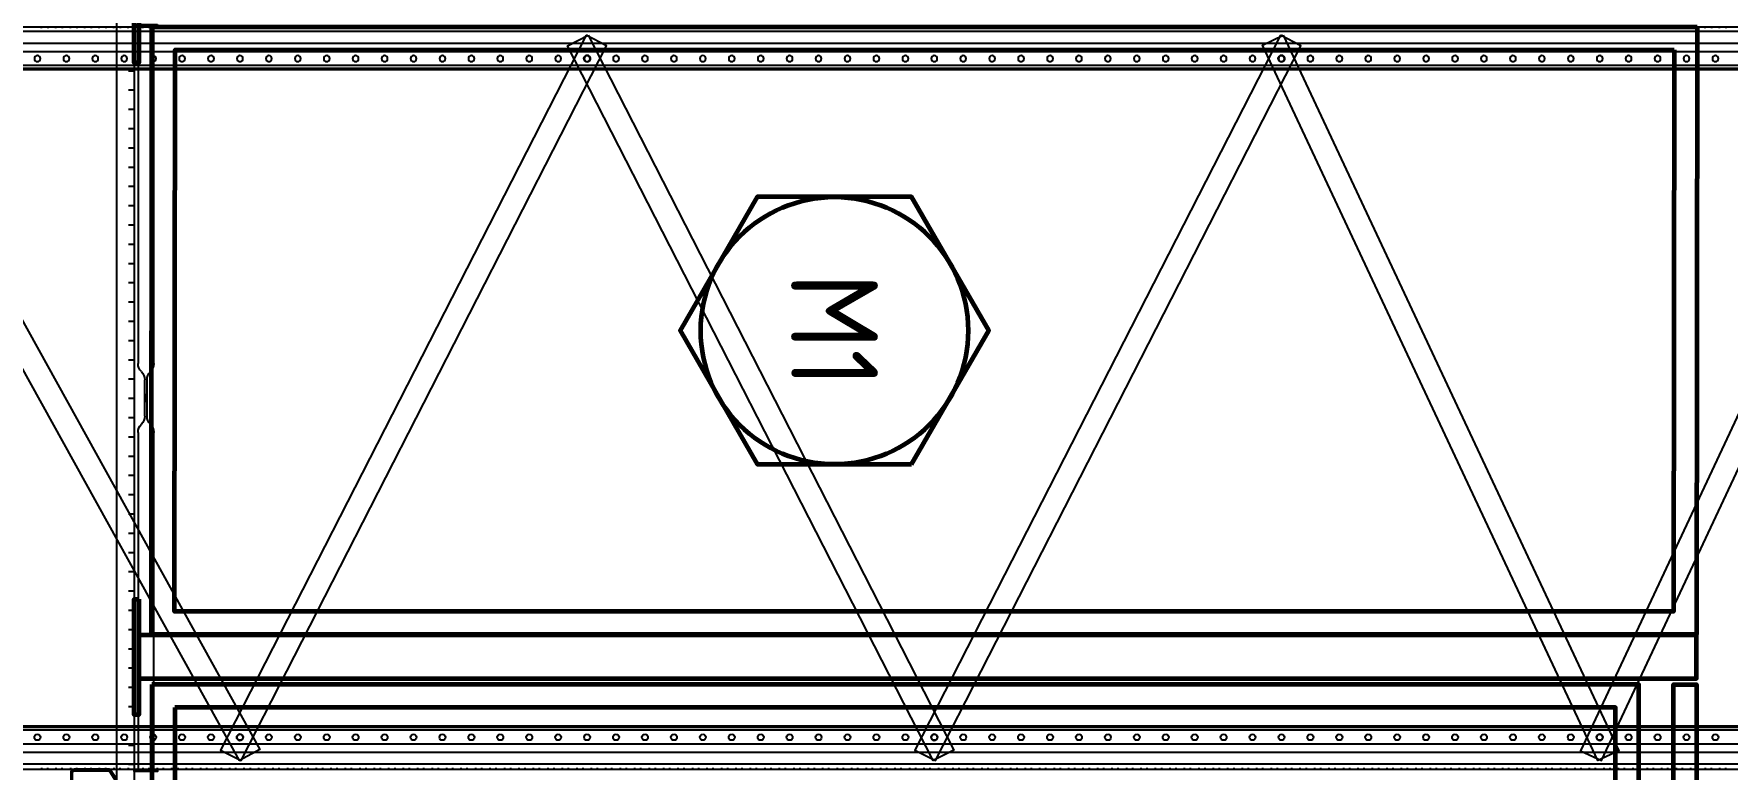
# Model space of a CAD drawing. Header units: millimetres. Extents: x -511490 to -68792, y -77452 to 318982.
# Drawn here: x -508642 to -505716, y 6895 to 8166 of the extents above; entities that cross this region are included whole.
import ezdxf

# ---------------------------------------------------------------- set-up
doc = ezdxf.new("R2010")
doc.units = ezdxf.units.MM
for name, color, linetype, lineweight in [('Fencing', 62, 'Continuous', 60), ('Multishuttle Phantom', 8, 'Continuous', 25), ('P05529 MS Rack Elevation$0$BRACING', 8, 'Continuous', 25)]:
    doc.layers.add(name, color=color, linetype=linetype, lineweight=lineweight)
doc.layers.add('P05529 MS Rack Elevation$0$Racking', color=8, linetype='Continuous')
doc.layers.add('P05529 MS Rack Plan$0$Racking', color=30, linetype='Continuous')
doc.styles.get("Standard").update_dxf_attribs({"font": 'ISOCP.SHX'})

# ---------------------------------------------------------------- blocks, each defined once
blk = doc.blocks.new('MAINTENANCE_FENCE_ELEV')
at = {"layer": 'Fencing'}
for points in [[(-12, -1726.5), (-12, -1926.5), (-20, -1926.5), (-20, -1726.5)], [(2681, -1864), (2680, -2914.3), (9.5, -2914.3), (10.5, -1864)], [(2641, -1904), (2640, -2874.3), (49.5, -2874.3), (50.5, -1904)], [(1323.4, -2620.2), (1456.7, -2389.2), (1323.4, -2158.2), (1056.6, -2158.2), (923.3, -2389.2), (1056.6, -2620.2)], [(-12, -2853), (-12, -3053), (-20, -3053), (-20, -2853)], [(10, -3000.5), (10, -4305.5), (2580, -4305.5), (2580, -3000.5)], [(2680, -4305.5), (2640, -4305.5), (2640, -3000.5), (2680, -3000.5)], [(50, -3040.5), (50, -4265.5), (2540, -4265.5), (2540, -3040.5)]]:
    blk.add_lwpolyline(points, close=True, dxfattribs=at)
blk.add_lwpolyline([(-12, -2990.5), (2680, -2990.5), (2680, -2915.5), (-12, -2915.5)], dxfattribs=at)
blk.add_circle((1190, -2389.2), 231, dxfattribs=at)
at = {"layer": 'Fencing', "insert": (1190, -2389.2), "char_height": 150, "attachment_point": 5, "rotation": 270}
blk.add_mtext_dynamic_manual_height_columns('M1', width=413.257, gutter_width=12.5, heights=[0], dxfattribs=at)
blk = doc.blocks.new('*U52')
for p, q in [((610, 2), (673, 2)), ((610, -2), (673, -2))]:
    blk.add_line(p, q)
for points in [[(0, 20), (-4, 20), (-4, -20), (0, -20)], [(636, 2), (647, 2), (647, -2), (636, -2)], [(1287, 20), (1283, 20), (1283, -20), (1287, -20)]]:
    blk.add_lwpolyline(points, close=True)
for points in [[(582, -13.5), (0, -13.5), (0, 13.5), (582, 13.5)], [(701, 13.5), (1283, 13.5), (1283, -13.5), (701, -13.5)]]:
    blk.add_lwpolyline(points)
for centre, start, end in [((582, -6.5), 45.5409, 90), ((610, 22), 225.5409, 270), ((673, 22), 270, 314.4591), ((701, -6.5), 90, 134.4591), ((582, 6.5), 270, 314.4591), ((610, -22), 90, 134.4591), ((673, -22), 45.5409, 90), ((701, 6.5), 225.5409, 270)]:
    blk.add_arc(centre, 20, start, end)
blk = doc.blocks.new('P05529 MS Rack Elevation$0$Rail Front')
blk.add_lwpolyline([(75, 19, 0.414214), (69, 25), (20.1, 25, 0.142766), (16.9, 24.1), (2.8, 15.1, 0.256291), (0, 10), (0, -49, 0.414214), (6, -55), (22.6, -55), (22.6, -52), (6, -52, -0.414214), (3, -49), (3, 10, -0.256291), (4.4, 12.5), (18.5, 21.5, -0.142766), (20.1, 22), (69, 22, -0.414214), (72, 19), (72, -18), (75, -18)], format="xyb", close=True)
for points in [[(0, 5.5), (3, 5.5), (3, -5.5), (0, -5.5)], [(72, 9.5), (75, 9.5), (75, -1.5), (72, -1.5)]]:
    blk.add_lwpolyline(points, close=True)
blk = doc.blocks.new('P05529 MS Rack Elevation$0$PLAN BRACE END')
at = {"layer": 'P05529 MS Rack Elevation$0$BRACING', "extrusion": (0, 0, -1), "zscale": -1}
blk.add_blockref('*U52', (-10958, -75), dxfattribs=at)
at = {"layer": 'P05529 MS Rack Elevation$0$Racking'}
blk.add_blockref('P05529 MS Rack Elevation$0$Rail Front', (10958, -150), dxfattribs=at)
blk = doc.blocks.new('P06197 MS Rack Elevations$0$GRATING PANEL MAINT SIDE')
for p, q in [((-30, 7259.85), (-20, 7259.85)), ((-30, 7226.55), (-20, 7226.55)), ((-30, 7193.25), (-20, 7193.25)), ((-30, 7159.95), (-20, 7159.95)), ((-30, 7126.65), (-20, 7126.65)), ((-30, 7093.35), (-20, 7093.35)), ((-30, 7060.05), (-20, 7060.05)), ((-30, 7026.75), (-20, 7026.75)), ((-30, 6993.45), (-20, 6993.45)), ((-30, 6960.15), (-20, 6960.15)), ((-30, 6926.85), (-20, 6926.85)), ((-30, 6893.55), (-20, 6893.55)), ((-30, 6860.25), (-20, 6860.25)), ((-30, 6826.95), (-20, 6826.95)), ((-30, 6793.65), (-20, 6793.65)), ((-30, 6760.35), (-20, 6760.35)), ((-30, 6727.05), (-20, 6727.05)), ((-30, 6693.75), (-20, 6693.75)), ((-30, 6660.45), (-20, 6660.45)), ((-30, 6627.15), (-20, 6627.15)), ((-30, 6593.85), (-20, 6593.85)), ((-30, 6560.55), (-20, 6560.55)), ((-30, 6527.25), (-20, 6527.25)), ((-30, 6493.95), (-20, 6493.95)), ((-30, 6460.65), (-20, 6460.65)), ((-30, 6427.35), (-20, 6427.35)), ((-30, 6394.05), (-20, 6394.05)), ((-30, 6360.75), (-20, 6360.75)), ((-30, 6327.45), (-20, 6327.45)), ((-30, 6294.15), (-20, 6294.15)), ((-30, 6260.85), (-20, 6260.85)), ((-30, 6227.55), (-20, 6227.55)), ((-30, 6194.25), (-20, 6194.25)), ((-30, 6160.95), (-20, 6160.95)), ((-30, 6127.65), (-20, 6127.65)), ((-30, 6094.35), (-20, 6094.35)), ((-30, 6061.05), (-20, 6061.05)), ((-30, 6027.75), (-20, 6027.75))]:
    blk.add_line(p, q)
blk.add_lwpolyline([(0, 0), (0, 18334), (-30, 18334), (-30, 0)], close=True)
blk = doc.blocks.new('*U59')
for p, q in [((0, 5750), (0, 5800)), ((8.4, 5800), (8.4, 5750)), ((28.65, 5800), (28.65, 5750)), ((43.13, 5800), (43.13, 5750)), ((67.1, 5800), (67.1, 5750)), ((72.1, 5800), (72.1, 5750)), ((74.5, 5800), (74.5, 5750)), ((0, 5700), (0, 5750)), ((8.4, 5750), (8.4, 5700)), ((28.65, 5750), (28.65, 5700)), ((43.13, 5750), (43.13, 5700)), ((67.1, 5750), (67.1, 5700)), ((72.1, 5750), (72.1, 5700)), ((74.5, 5750), (74.5, 5700)), ((0, 5650), (0, 5700)), ((8.4, 5700), (8.4, 5650)), ((28.65, 5700), (28.65, 5650)), ((43.13, 5700), (43.13, 5650)), ((67.1, 5700), (67.1, 5650)), ((72.1, 5700), (72.1, 5650)), ((74.5, 5700), (74.5, 5650)), ((0, 5600), (0, 5650)), ((8.4, 5650), (8.4, 5600)), ((28.65, 5650), (28.65, 5600)), ((43.13, 5650), (43.13, 5600)), ((67.1, 5650), (67.1, 5600)), ((72.1, 5650), (72.1, 5600)), ((74.5, 5650), (74.5, 5600)), ((0, 5550), (0, 5600)), ((8.4, 5600), (8.4, 5550)), ((28.65, 5600), (28.65, 5550)), ((43.13, 5600), (43.13, 5550)), ((67.1, 5600), (67.1, 5550)), ((72.1, 5600), (72.1, 5550)), ((74.5, 5600), (74.5, 5550)), ((0, 5500), (0, 5550)), ((8.4, 5550), (8.4, 5500)), ((28.65, 5550), (28.65, 5500)), ((43.13, 5550), (43.13, 5500)), ((67.1, 5550), (67.1, 5500)), ((72.1, 5550), (72.1, 5500)), ((74.5, 5550), (74.5, 5500)), ((0, 5450), (0, 5500)), ((8.4, 5500), (8.4, 5450)), ((28.65, 5500), (28.65, 5450)), ((43.13, 5500), (43.13, 5450)), ((67.1, 5500), (67.1, 5450)), ((72.1, 5500), (72.1, 5450)), ((74.5, 5500), (74.5, 5450)), ((0, 5400), (0, 5450)), ((8.4, 5450), (8.4, 5400)), ((28.65, 5450), (28.65, 5400)), ((43.13, 5450), (43.13, 5400)), ((67.1, 5450), (67.1, 5400)), ((72.1, 5450), (72.1, 5400)), ((74.5, 5450), (74.5, 5400)), ((0, 5350), (0, 5400)), ((8.4, 5400), (8.4, 5350)), ((28.65, 5400), (28.65, 5350)), ((43.13, 5400), (43.13, 5350)), ((67.1, 5400), (67.1, 5350)), ((72.1, 5400), (72.1, 5350)), ((74.5, 5400), (74.5, 5350)), ((0, 5300), (0, 5350)), ((8.4, 5350), (8.4, 5300)), ((28.65, 5350), (28.65, 5300)), ((43.13, 5350), (43.13, 5300)), ((67.1, 5350), (67.1, 5300)), ((72.1, 5350), (72.1, 5300)), ((74.5, 5350), (74.5, 5300)), ((0, 5250), (0, 5300)), ((8.4, 5300), (8.4, 5250)), ((28.65, 5300), (28.65, 5250)), ((43.13, 5300), (43.13, 5250)), ((67.1, 5300), (67.1, 5250)), ((72.1, 5300), (72.1, 5250)), ((74.5, 5300), (74.5, 5250)), ((0, 5200), (0, 5250)), ((8.4, 5250), (8.4, 5200)), ((28.65, 5250), (28.65, 5200)), ((43.13, 5250), (43.13, 5200)), ((67.1, 5250), (67.1, 5200)), ((72.1, 5250), (72.1, 5200)), ((74.5, 5250), (74.5, 5200)), ((0, 5150), (0, 5200)), ((8.4, 5200), (8.4, 5150)), ((28.65, 5200), (28.65, 5150)), ((43.13, 5200), (43.13, 5150)), ((67.1, 5200), (67.1, 5150)), ((72.1, 5200), (72.1, 5150)), ((74.5, 5200), (74.5, 5150)), ((0, 5100), (0, 5150)), ((8.4, 5150), (8.4, 5100)), ((28.65, 5150), (28.65, 5100)), ((43.13, 5150), (43.13, 5100)), ((67.1, 5150), (67.1, 5100)), ((72.1, 5150), (72.1, 5100)), ((74.5, 5150), (74.5, 5100)), ((0, 5050), (0, 5100)), ((8.4, 5100), (8.4, 5050)), ((28.65, 5100), (28.65, 5050)), ((43.13, 5100), (43.13, 5050)), ((67.1, 5100), (67.1, 5050)), ((72.1, 5100), (72.1, 5050)), ((74.5, 5100), (74.5, 5050)), ((0, 5000), (0, 5050)), ((8.4, 5050), (8.4, 5000)), ((28.65, 5050), (28.65, 5000)), ((43.13, 5050), (43.13, 5000)), ((67.1, 5050), (67.1, 5000)), ((72.1, 5050), (72.1, 5000)), ((74.5, 5050), (74.5, 5000)), ((0, 4950), (0, 5000)), ((8.4, 5000), (8.4, 4950)), ((28.65, 5000), (28.65, 4950)), ((43.13, 5000), (43.13, 4950)), ((67.1, 5000), (67.1, 4950)), ((72.1, 5000), (72.1, 4950)), ((74.5, 5000), (74.5, 4950)), ((0, 4900), (0, 4950)), ((8.4, 4950), (8.4, 4900)), ((28.65, 4950), (28.65, 4900)), ((43.13, 4950), (43.13, 4900)), ((67.1, 4950), (67.1, 4900)), ((72.1, 4950), (72.1, 4900)), ((74.5, 4950), (74.5, 4900)), ((0, 4850), (0, 4900)), ((8.4, 4900), (8.4, 4850)), ((28.65, 4900), (28.65, 4850)), ((43.13, 4900), (43.13, 4850)), ((67.1, 4900), (67.1, 4850)), ((72.1, 4900), (72.1, 4850)), ((74.5, 4900), (74.5, 4850)), ((0, 4800), (0, 4850)), ((8.4, 4850), (8.4, 4800)), ((28.65, 4850), (28.65, 4800)), ((43.13, 4850), (43.13, 4800)), ((67.1, 4850), (67.1, 4800)), ((72.1, 4850), (72.1, 4800)), ((74.5, 4850), (74.5, 4800)), ((0, 4750), (0, 4800)), ((8.4, 4800), (8.4, 4750)), ((28.65, 4800), (28.65, 4750)), ((43.13, 4800), (43.13, 4750)), ((67.1, 4800), (67.1, 4750)), ((72.1, 4800), (72.1, 4750)), ((74.5, 4800), (74.5, 4750)), ((0, 4700), (0, 4750)), ((8.4, 4750), (8.4, 4700)), ((28.65, 4750), (28.65, 4700)), ((43.13, 4750), (43.13, 4700)), ((67.1, 4750), (67.1, 4700)), ((72.1, 4750), (72.1, 4700)), ((74.5, 4750), (74.5, 4700)), ((0, 4650), (0, 4700)), ((8.4, 4700), (8.4, 4650)), ((28.65, 4700), (28.65, 4650)), ((43.13, 4700), (43.13, 4650)), ((67.1, 4700), (67.1, 4650)), ((72.1, 4700), (72.1, 4650)), ((74.5, 4700), (74.5, 4650)), ((0, 4600), (0, 4650)), ((8.4, 4650), (8.4, 4600)), ((28.65, 4650), (28.65, 4600)), ((43.13, 4650), (43.13, 4600)), ((67.1, 4650), (67.1, 4600)), ((72.1, 4650), (72.1, 4600)), ((74.5, 4650), (74.5, 4600)), ((0, 4550), (0, 4600)), ((8.4, 4600), (8.4, 4550)), ((28.65, 4600), (28.65, 4550)), ((43.13, 4600), (43.13, 4550)), ((67.1, 4600), (67.1, 4550)), ((72.1, 4600), (72.1, 4550)), ((74.5, 4600), (74.5, 4550)), ((0, 4500), (0, 4550)), ((8.4, 4550), (8.4, 4500)), ((28.65, 4550), (28.65, 4500)), ((43.13, 4550), (43.13, 4500)), ((67.1, 4550), (67.1, 4500)), ((72.1, 4550), (72.1, 4500)), ((74.5, 4550), (74.5, 4500)), ((0, 4450), (0, 4500)), ((8.4, 4500), (8.4, 4450)), ((28.65, 4500), (28.65, 4450)), ((43.13, 4500), (43.13, 4450)), ((67.1, 4500), (67.1, 4450)), ((72.1, 4500), (72.1, 4450)), ((74.5, 4500), (74.5, 4450)), ((0, 4400), (0, 4450)), ((8.4, 4450), (8.4, 4400)), ((28.65, 4450), (28.65, 4400)), ((43.13, 4450), (43.13, 4400)), ((67.1, 4450), (67.1, 4400)), ((72.1, 4450), (72.1, 4400)), ((74.5, 4450), (74.5, 4400)), ((0, 4350), (0, 4400)), ((8.4, 4400), (8.4, 4350)), ((28.65, 4400), (28.65, 4350)), ((43.13, 4400), (43.13, 4350)), ((67.1, 4400), (67.1, 4350)), ((72.1, 4400), (72.1, 4350)), ((74.5, 4400), (74.5, 4350)), ((0, 4300), (0, 4350)), ((8.4, 4350), (8.4, 4300)), ((28.65, 4350), (28.65, 4300)), ((43.13, 4350), (43.13, 4300)), ((67.1, 4350), (67.1, 4300)), ((72.1, 4350), (72.1, 4300)), ((74.5, 4350), (74.5, 4300)), ((0, 4250), (0, 4300)), ((8.4, 4300), (8.4, 4250)), ((28.65, 4300), (28.65, 4250)), ((43.13, 4300), (43.13, 4250)), ((67.1, 4300), (67.1, 4250)), ((72.1, 4300), (72.1, 4250)), ((74.5, 4300), (74.5, 4250)), ((0, 4200), (0, 4250)), ((8.4, 4250), (8.4, 4200)), ((28.65, 4250), (28.65, 4200)), ((43.13, 4250), (43.13, 4200)), ((67.1, 4250), (67.1, 4200)), ((72.1, 4250), (72.1, 4200)), ((74.5, 4250), (74.5, 4200)), ((0, 4150), (0, 4200)), ((8.4, 4200), (8.4, 4150)), ((28.65, 4200), (28.65, 4150)), ((43.13, 4200), (43.13, 4150)), ((67.1, 4200), (67.1, 4150)), ((72.1, 4200), (72.1, 4150)), ((74.5, 4200), (74.5, 4150)), ((0, 4100), (0, 4150)), ((8.4, 4150), (8.4, 4100)), ((28.65, 4150), (28.65, 4100)), ((43.13, 4150), (43.13, 4100)), ((67.1, 4150), (67.1, 4100)), ((72.1, 4150), (72.1, 4100)), ((74.5, 4150), (74.5, 4100)), ((0, 4050), (0, 4100)), ((8.4, 4100), (8.4, 4050)), ((28.65, 4100), (28.65, 4050)), ((43.13, 4100), (43.13, 4050)), ((67.1, 4100), (67.1, 4050)), ((72.1, 4100), (72.1, 4050)), ((74.5, 4100), (74.5, 4050)), ((0, 4000), (0, 4050)), ((8.4, 4050), (8.4, 4000)), ((28.65, 4050), (28.65, 4000)), ((43.13, 4050), (43.13, 4000)), ((67.1, 4050), (67.1, 4000)), ((72.1, 4050), (72.1, 4000)), ((74.5, 4050), (74.5, 4000)), ((0, 3950), (0, 4000)), ((8.4, 4000), (8.4, 3950)), ((28.65, 4000), (28.65, 3950)), ((43.13, 4000), (43.13, 3950)), ((67.1, 4000), (67.1, 3950)), ((72.1, 4000), (72.1, 3950)), ((74.5, 4000), (74.5, 3950)), ((0, 3900), (0, 3950)), ((8.4, 3950), (8.4, 3900)), ((28.65, 3950), (28.65, 3900)), ((43.13, 3950), (43.13, 3900)), ((67.1, 3950), (67.1, 3900)), ((72.1, 3950), (72.1, 3900)), ((74.5, 3950), (74.5, 3900)), ((0, 3850), (0, 3900)), ((8.4, 3900), (8.4, 3850)), ((28.65, 3900), (28.65, 3850)), ((43.13, 3900), (43.13, 3850)), ((67.1, 3900), (67.1, 3850)), ((72.1, 3900), (72.1, 3850)), ((74.5, 3900), (74.5, 3850)), ((0, 3800), (0, 3850)), ((8.4, 3850), (8.4, 3800)), ((28.65, 3850), (28.65, 3800)), ((43.13, 3850), (43.13, 3800)), ((67.1, 3850), (67.1, 3800)), ((72.1, 3850), (72.1, 3800)), ((74.5, 3850), (74.5, 3800)), ((0, 3750), (0, 3800)), ((8.4, 3800), (8.4, 3750)), ((28.65, 3800), (28.65, 3750)), ((43.13, 3800), (43.13, 3750)), ((67.1, 3800), (67.1, 3750)), ((72.1, 3800), (72.1, 3750)), ((74.5, 3800), (74.5, 3750)), ((0, 3700), (0, 3750)), ((8.4, 3750), (8.4, 3700)), ((28.65, 3750), (28.65, 3700)), ((43.13, 3750), (43.13, 3700)), ((67.1, 3750), (67.1, 3700)), ((72.1, 3750), (72.1, 3700)), ((74.5, 3750), (74.5, 3700)), ((0, 3650), (0, 3700)), ((8.4, 3700), (8.4, 3650)), ((28.65, 3700), (28.65, 3650)), ((43.13, 3700), (43.13, 3650)), ((67.1, 3700), (67.1, 3650)), ((72.1, 3700), (72.1, 3650)), ((74.5, 3700), (74.5, 3650)), ((0, 3600), (0, 3650)), ((8.4, 3650), (8.4, 3600)), ((28.65, 3650), (28.65, 3600)), ((43.13, 3650), (43.13, 3600)), ((67.1, 3650), (67.1, 3600)), ((72.1, 3650), (72.1, 3600)), ((74.5, 3650), (74.5, 3600)), ((0, 3550), (0, 3600)), ((8.4, 3600), (8.4, 3550)), ((28.65, 3600), (28.65, 3550)), ((43.13, 3600), (43.13, 3550)), ((67.1, 3600), (67.1, 3550)), ((72.1, 3600), (72.1, 3550)), ((74.5, 3600), (74.5, 3550)), ((0, 3500), (0, 3550)), ((8.4, 3550), (8.4, 3500)), ((28.65, 3550), (28.65, 3500)), ((43.13, 3550), (43.13, 3500)), ((67.1, 3550), (67.1, 3500)), ((72.1, 3550), (72.1, 3500)), ((74.5, 3550), (74.5, 3500)), ((0, 3450), (0, 3500)), ((8.4, 3500), (8.4, 3450)), ((28.65, 3500), (28.65, 3450)), ((43.13, 3500), (43.13, 3450)), ((67.1, 3500), (67.1, 3450)), ((72.1, 3500), (72.1, 3450)), ((74.5, 3500), (74.5, 3450)), ((0, 3400), (0, 3450)), ((8.4, 3450), (8.4, 3400)), ((28.65, 3450), (28.65, 3400)), ((43.13, 3450), (43.13, 3400)), ((67.1, 3450), (67.1, 3400)), ((72.1, 3450), (72.1, 3400)), ((74.5, 3450), (74.5, 3400)), ((0, 3350), (0, 3400)), ((8.4, 3400), (8.4, 3350)), ((28.65, 3400), (28.65, 3350)), ((43.13, 3400), (43.13, 3350)), ((67.1, 3400), (67.1, 3350)), ((72.1, 3400), (72.1, 3350)), ((74.5, 3400), (74.5, 3350)), ((0, 3300), (0, 3350)), ((8.4, 3350), (8.4, 3300)), ((28.65, 3350), (28.65, 3300)), ((43.13, 3350), (43.13, 3300)), ((67.1, 3350), (67.1, 3300)), ((72.1, 3350), (72.1, 3300)), ((74.5, 3350), (74.5, 3300)), ((0, 3250), (0, 3300)), ((8.4, 3300), (8.4, 3250)), ((28.65, 3300), (28.65, 3250)), ((43.13, 3300), (43.13, 3250)), ((67.1, 3300), (67.1, 3250)), ((72.1, 3300), (72.1, 3250)), ((74.5, 3300), (74.5, 3250)), ((0, 3200), (0, 3250)), ((8.4, 3250), (8.4, 3200)), ((28.65, 3250), (28.65, 3200)), ((43.13, 3250), (43.13, 3200)), ((67.1, 3250), (67.1, 3200)), ((72.1, 3250), (72.1, 3200)), ((74.5, 3250), (74.5, 3200)), ((0, 3150), (0, 3200)), ((8.4, 3200), (8.4, 3150)), ((28.65, 3200), (28.65, 3150)), ((43.13, 3200), (43.13, 3150)), ((67.1, 3200), (67.1, 3150)), ((72.1, 3200), (72.1, 3150)), ((74.5, 3200), (74.5, 3150)), ((0, 3100), (0, 3150)), ((8.4, 3150), (8.4, 3100)), ((28.65, 3150), (28.65, 3100)), ((43.13, 3150), (43.13, 3100)), ((67.1, 3150), (67.1, 3100)), ((72.1, 3150), (72.1, 3100)), ((74.5, 3150), (74.5, 3100)), ((0, 3050), (0, 3100)), ((8.4, 3100), (8.4, 3050)), ((28.65, 3100), (28.65, 3050)), ((43.13, 3100), (43.13, 3050)), ((67.1, 3100), (67.1, 3050)), ((72.1, 3100), (72.1, 3050)), ((74.5, 3100), (74.5, 3050)), ((0, 3000), (0, 3050)), ((8.4, 3050), (8.4, 3000)), ((28.65, 3050), (28.65, 3000)), ((43.13, 3050), (43.13, 3000)), ((67.1, 3050), (67.1, 3000)), ((72.1, 3050), (72.1, 3000)), ((74.5, 3050), (74.5, 3000)), ((0, 2950), (0, 3000)), ((8.4, 3000), (8.4, 2950)), ((28.65, 3000), (28.65, 2950)), ((43.13, 3000), (43.13, 2950)), ((67.1, 3000), (67.1, 2950)), ((72.1, 3000), (72.1, 2950)), ((74.5, 3000), (74.5, 2950)), ((0, 2900), (0, 2950)), ((8.4, 2950), (8.4, 2900)), ((28.65, 2950), (28.65, 2900)), ((43.13, 2950), (43.13, 2900)), ((67.1, 2950), (67.1, 2900)), ((72.1, 2950), (72.1, 2900)), ((74.5, 2950), (74.5, 2900)), ((0, 2850), (0, 2900)), ((8.4, 2900), (8.4, 2850)), ((28.65, 2900), (28.65, 2850)), ((43.13, 2900), (43.13, 2850)), ((67.1, 2900), (67.1, 2850)), ((72.1, 2900), (72.1, 2850)), ((74.5, 2900), (74.5, 2850)), ((0, 2800), (0, 2850)), ((8.4, 2850), (8.4, 2800)), ((28.65, 2850), (28.65, 2800)), ((43.13, 2850), (43.13, 2800)), ((67.1, 2850), (67.1, 2800)), ((72.1, 2850), (72.1, 2800)), ((74.5, 2850), (74.5, 2800))]:
    blk.add_line(p, q)
for points in [[(2.4, 5757), (0, 5757), (0, 5768), (2.4, 5768)], [(2.4, 5732), (0, 5732), (0, 5743), (2.4, 5743)], [(2.4, 5707), (0, 5707), (0, 5718), (2.4, 5718)], [(2.4, 5682), (0, 5682), (0, 5693), (2.4, 5693)], [(2.4, 5657), (0, 5657), (0, 5668), (2.4, 5668)], [(2.4, 5632), (0, 5632), (0, 5643), (2.4, 5643)], [(2.4, 5607), (0, 5607), (0, 5618), (2.4, 5618)], [(2.4, 5582), (0, 5582), (0, 5593), (2.4, 5593)], [(2.4, 5557), (0, 5557), (0, 5568), (2.4, 5568)], [(2.4, 5532), (0, 5532), (0, 5543), (2.4, 5543)], [(2.4, 5507), (0, 5507), (0, 5518), (2.4, 5518)], [(2.4, 5482), (0, 5482), (0, 5493), (2.4, 5493)], [(2.4, 5457), (0, 5457), (0, 5468), (2.4, 5468)], [(2.4, 5432), (0, 5432), (0, 5443), (2.4, 5443)], [(2.4, 5407), (0, 5407), (0, 5418), (2.4, 5418)], [(2.4, 5382), (0, 5382), (0, 5393), (2.4, 5393)], [(2.4, 5357), (0, 5357), (0, 5368), (2.4, 5368)], [(2.4, 5332), (0, 5332), (0, 5343), (2.4, 5343)], [(2.4, 5307), (0, 5307), (0, 5318), (2.4, 5318)], [(2.4, 5282), (0, 5282), (0, 5293), (2.4, 5293)], [(2.4, 5257), (0, 5257), (0, 5268), (2.4, 5268)], [(2.4, 5232), (0, 5232), (0, 5243), (2.4, 5243)], [(2.4, 5207), (0, 5207), (0, 5218), (2.4, 5218)], [(2.4, 5182), (0, 5182), (0, 5193), (2.4, 5193)], [(2.4, 5157), (0, 5157), (0, 5168), (2.4, 5168)], [(2.4, 5132), (0, 5132), (0, 5143), (2.4, 5143)], [(2.4, 5107), (0, 5107), (0, 5118), (2.4, 5118)], [(2.4, 5082), (0, 5082), (0, 5093), (2.4, 5093)], [(2.4, 5057), (0, 5057), (0, 5068), (2.4, 5068)], [(2.4, 5032), (0, 5032), (0, 5043), (2.4, 5043)], [(2.4, 5007), (0, 5007), (0, 5018), (2.4, 5018)], [(2.4, 4982), (0, 4982), (0, 4993), (2.4, 4993)], [(2.4, 4957), (0, 4957), (0, 4968), (2.4, 4968)], [(2.4, 4932), (0, 4932), (0, 4943), (2.4, 4943)], [(2.4, 4907), (0, 4907), (0, 4918), (2.4, 4918)], [(2.4, 4882), (0, 4882), (0, 4893), (2.4, 4893)], [(2.4, 4857), (0, 4857), (0, 4868), (2.4, 4868)], [(2.4, 4832), (0, 4832), (0, 4843), (2.4, 4843)], [(2.4, 4807), (0, 4807), (0, 4818), (2.4, 4818)], [(2.4, 4782), (0, 4782), (0, 4793), (2.4, 4793)], [(2.4, 4757), (0, 4757), (0, 4768), (2.4, 4768)], [(2.4, 4732), (0, 4732), (0, 4743), (2.4, 4743)], [(2.4, 4707), (0, 4707), (0, 4718), (2.4, 4718)], [(2.4, 4682), (0, 4682), (0, 4693), (2.4, 4693)], [(2.4, 4657), (0, 4657), (0, 4668), (2.4, 4668)], [(2.4, 4632), (0, 4632), (0, 4643), (2.4, 4643)], [(2.4, 4607), (0, 4607), (0, 4618), (2.4, 4618)], [(2.4, 4582), (0, 4582), (0, 4593), (2.4, 4593)], [(2.4, 4557), (0, 4557), (0, 4568), (2.4, 4568)], [(2.4, 4532), (0, 4532), (0, 4543), (2.4, 4543)], [(2.4, 4507), (0, 4507), (0, 4518), (2.4, 4518)], [(2.4, 4482), (0, 4482), (0, 4493), (2.4, 4493)], [(2.4, 4457), (0, 4457), (0, 4468), (2.4, 4468)], [(2.4, 4432), (0, 4432), (0, 4443), (2.4, 4443)], [(2.4, 4407), (0, 4407), (0, 4418), (2.4, 4418)], [(2.4, 4382), (0, 4382), (0, 4393), (2.4, 4393)], [(2.4, 4357), (0, 4357), (0, 4368), (2.4, 4368)], [(2.4, 4332), (0, 4332), (0, 4343), (2.4, 4343)], [(2.4, 4307), (0, 4307), (0, 4318), (2.4, 4318)], [(2.4, 4282), (0, 4282), (0, 4293), (2.4, 4293)], [(2.4, 4257), (0, 4257), (0, 4268), (2.4, 4268)], [(2.4, 4232), (0, 4232), (0, 4243), (2.4, 4243)], [(2.4, 4207), (0, 4207), (0, 4218), (2.4, 4218)], [(2.4, 4182), (0, 4182), (0, 4193), (2.4, 4193)], [(2.4, 4157), (0, 4157), (0, 4168), (2.4, 4168)], [(2.4, 4132), (0, 4132), (0, 4143), (2.4, 4143)], [(2.4, 4107), (0, 4107), (0, 4118), (2.4, 4118)], [(2.4, 4082), (0, 4082), (0, 4093), (2.4, 4093)], [(2.4, 4057), (0, 4057), (0, 4068), (2.4, 4068)], [(2.4, 4032), (0, 4032), (0, 4043), (2.4, 4043)], [(2.4, 4007), (0, 4007), (0, 4018), (2.4, 4018)], [(2.4, 3982), (0, 3982), (0, 3993), (2.4, 3993)], [(2.4, 3957), (0, 3957), (0, 3968), (2.4, 3968)], [(2.4, 3932), (0, 3932), (0, 3943), (2.4, 3943)], [(2.4, 3907), (0, 3907), (0, 3918), (2.4, 3918)], [(2.4, 3882), (0, 3882), (0, 3893), (2.4, 3893)], [(2.4, 3857), (0, 3857), (0, 3868), (2.4, 3868)], [(2.4, 3832), (0, 3832), (0, 3843), (2.4, 3843)], [(2.4, 3807), (0, 3807), (0, 3818), (2.4, 3818)], [(2.4, 3782), (0, 3782), (0, 3793), (2.4, 3793)], [(2.4, 3757), (0, 3757), (0, 3768), (2.4, 3768)], [(2.4, 3732), (0, 3732), (0, 3743), (2.4, 3743)], [(2.4, 3707), (0, 3707), (0, 3718), (2.4, 3718)], [(2.4, 3682), (0, 3682), (0, 3693), (2.4, 3693)], [(2.4, 3657), (0, 3657), (0, 3668), (2.4, 3668)], [(2.4, 3632), (0, 3632), (0, 3643), (2.4, 3643)], [(2.4, 3607), (0, 3607), (0, 3618), (2.4, 3618)], [(2.4, 3582), (0, 3582), (0, 3593), (2.4, 3593)], [(2.4, 3557), (0, 3557), (0, 3568), (2.4, 3568)], [(2.4, 3532), (0, 3532), (0, 3543), (2.4, 3543)], [(2.4, 3507), (0, 3507), (0, 3518), (2.4, 3518)], [(2.4, 3482), (0, 3482), (0, 3493), (2.4, 3493)], [(2.4, 3457), (0, 3457), (0, 3468), (2.4, 3468)], [(2.4, 3432), (0, 3432), (0, 3443), (2.4, 3443)], [(2.4, 3407), (0, 3407), (0, 3418), (2.4, 3418)], [(2.4, 3382), (0, 3382), (0, 3393), (2.4, 3393)], [(2.4, 3357), (0, 3357), (0, 3368), (2.4, 3368)], [(2.4, 3332), (0, 3332), (0, 3343), (2.4, 3343)], [(2.4, 3307), (0, 3307), (0, 3318), (2.4, 3318)], [(2.4, 3282), (0, 3282), (0, 3293), (2.4, 3293)], [(2.4, 3257), (0, 3257), (0, 3268), (2.4, 3268)], [(2.4, 3232), (0, 3232), (0, 3243), (2.4, 3243)], [(2.4, 3207), (0, 3207), (0, 3218), (2.4, 3218)], [(2.4, 3182), (0, 3182), (0, 3193), (2.4, 3193)], [(2.4, 3157), (0, 3157), (0, 3168), (2.4, 3168)], [(2.4, 3132), (0, 3132), (0, 3143), (2.4, 3143)], [(2.4, 3107), (0, 3107), (0, 3118), (2.4, 3118)], [(2.4, 3082), (0, 3082), (0, 3093), (2.4, 3093)], [(2.4, 3057), (0, 3057), (0, 3068), (2.4, 3068)], [(2.4, 3032), (0, 3032), (0, 3043), (2.4, 3043)], [(2.4, 3007), (0, 3007), (0, 3018), (2.4, 3018)], [(2.4, 2982), (0, 2982), (0, 2993), (2.4, 2993)], [(2.4, 2957), (0, 2957), (0, 2968), (2.4, 2968)], [(2.4, 2932), (0, 2932), (0, 2943), (2.4, 2943)], [(2.4, 2907), (0, 2907), (0, 2918), (2.4, 2918)], [(2.4, 2882), (0, 2882), (0, 2893), (2.4, 2893)], [(2.4, 2857), (0, 2857), (0, 2868), (2.4, 2868)]]:
    blk.add_lwpolyline(points)
for centre, start, end in [((55, 5750), 0, 180), ((55, 5750), 180, 0), ((55, 5700), 0, 180), ((55, 5700), 180, 0), ((55, 5650), 0, 180), ((55, 5650), 180, 0), ((55, 5600), 0, 180), ((55, 5600), 180, 0), ((55, 5550), 0, 180), ((55, 5550), 180, 0), ((55, 5500), 0, 180), ((55, 5500), 180, 0), ((55, 5450), 0, 180), ((55, 5450), 180, 0), ((55, 5400), 0, 180), ((55, 5400), 180, 0), ((55, 5350), 0, 180), ((55, 5350), 180, 0), ((55, 5300), 0, 180), ((55, 5300), 180, 0), ((55, 5250), 0, 180), ((55, 5250), 180, 0), ((55, 5200), 0, 180), ((55, 5200), 180, 0), ((55, 5150), 0, 180), ((55, 5150), 180, 0), ((55, 5100), 0, 180), ((55, 5100), 180, 0), ((55, 5050), 0, 180), ((55, 5050), 180, 0), ((55, 5000), 0, 180), ((55, 5000), 180, 0), ((55, 4950), 0, 180), ((55, 4950), 180, 0), ((55, 4900), 0, 180), ((55, 4900), 180, 0), ((55, 4850), 0, 180), ((55, 4850), 180, 0), ((55, 4800), 0, 180), ((55, 4800), 180, 0), ((55, 4750), 0, 180), ((55, 4750), 180, 0), ((55, 4700), 0, 180), ((55, 4700), 180, 0), ((55, 4650), 0, 180), ((55, 4650), 180, 0), ((55, 4600), 0, 180), ((55, 4600), 180, 0), ((55, 4550), 0, 180), ((55, 4550), 180, 0), ((55, 4500), 0, 180), ((55, 4500), 180, 0), ((55, 4450), 0, 180), ((55, 4450), 180, 0), ((55, 4400), 0, 180), ((55, 4400), 180, 0), ((55, 4350), 0, 180), ((55, 4350), 180, 0), ((55, 4300), 0, 180), ((55, 4300), 180, 0), ((55, 4250), 0, 180), ((55, 4250), 180, 0), ((55, 4200), 0, 180), ((55, 4200), 180, 0), ((55, 4150), 0, 180), ((55, 4150), 180, 0), ((55, 4100), 0, 180), ((55, 4100), 180, 0), ((55, 4050), 0, 180), ((55, 4050), 180, 0), ((55, 4000), 0, 180), ((55, 4000), 180, 0), ((55, 3950), 0, 180), ((55, 3950), 180, 0), ((55, 3900), 0, 180), ((55, 3900), 180, 0), ((55, 3850), 0, 180), ((55, 3850), 180, 0), ((55, 3800), 0, 180), ((55, 3800), 180, 0), ((55, 3750), 0, 180), ((55, 3750), 180, 0), ((55, 3700), 0, 180), ((55, 3700), 180, 0), ((55, 3650), 0, 180), ((55, 3650), 180, 0), ((55, 3600), 0, 180), ((55, 3600), 180, 0), ((55, 3550), 0, 180), ((55, 3550), 180, 0), ((55, 3500), 0, 180), ((55, 3500), 180, 0), ((55, 3450), 0, 180), ((55, 3450), 180, 0), ((55, 3400), 0, 180), ((55, 3400), 180, 0), ((55, 3350), 0, 180), ((55, 3350), 180, 0), ((55, 3300), 0, 180), ((55, 3300), 180, 0), ((55, 3250), 0, 180), ((55, 3250), 180, 0), ((55, 3200), 0, 180), ((55, 3200), 180, 0), ((55, 3150), 0, 180), ((55, 3150), 180, 0), ((55, 3100), 0, 180), ((55, 3100), 180, 0), ((55, 3050), 0, 180), ((55, 3050), 180, 0), ((55, 3000), 0, 180), ((55, 3000), 180, 0), ((55, 2950), 0, 180), ((55, 2950), 180, 0), ((55, 2900), 0, 180), ((55, 2900), 180, 0), ((55, 2850), 0, 180), ((55, 2850), 180, 0)]:
    blk.add_arc(centre, 5.2, start, end)
blk = doc.blocks.new('*U60')
blk.add_lwpolyline([(-40.3, 0.5), (1193.9, 684.5), (1213.3, 649.5), (-20.9, -34.5)], close=True)
for centre in [(1173, 650), (0, 0)]:
    blk.add_circle(centre, 5.5)
blk = doc.blocks.new('*U56')
blk.add_lwpolyline([(-40.3, 1.9), (1195.1, 633.7), (1213.3, 598.1), (-22.1, -33.7)], close=True)
for centre in [(1173, 600), (0, 0)]:
    blk.add_circle(centre, 5.5)
blk = doc.blocks.new('*U57')
blk.add_lwpolyline([(-40.2, 3.2), (1196.2, 583), (1213.2, 546.8), (-23.2, -33)], close=True)
for centre in [(1173, 550), (0, 0)]:
    blk.add_circle(centre, 5.5)
blk = doc.blocks.new('Multishuttle')
at = {"rotation": 270}
for name, p in [('*U59', (4, -1864)), ('*U60', (2554, -1919)), ('*U56', (3804, -1919)), ('*U57', (5004, -1919))]:
    blk.add_blockref(name, p, dxfattribs=at)
at = {"extrusion": (0, 0, -1), "zscale": -1}
for name, p, rotation in [('*U56', (-3804, -1919), 270), ('*U56', (-5004, -1919), 270), ('*U57', (-6104, -1919), 270), ('*U59', (-4, -3147), 90.00000000000001)]:
    blk.add_blockref(name, p, dxfattribs=dict(at, rotation=rotation))
at = {"layer": 'Multishuttle Phantom', "color": 8, "rotation": 270}
blk.add_blockref('P05529 MS Rack Elevation$0$PLAN BRACE END', (3116.5, 7811), dxfattribs=at)
at = {"layer": 'Multishuttle Phantom', "color": 8, "xscale": -1}
blk.add_blockref('P06197 MS Rack Elevations$0$GRATING PANEL MAINT SIDE', (2991.5, -9167), dxfattribs=at)

msp = doc.modelspace()

# ---------------------------------------------------------------- block references
at = {"layer": 'Multishuttle Phantom'}
msp.add_blockref('Multishuttle', (-511490, 10042), dxfattribs=at)
at = {"layer": 'P05529 MS Rack Plan$0$Racking'}
msp.add_blockref('MAINTENANCE_FENCE_ELEV', (-508448.5, 10042), dxfattribs=at)

doc.saveas('drawing.dxf')
